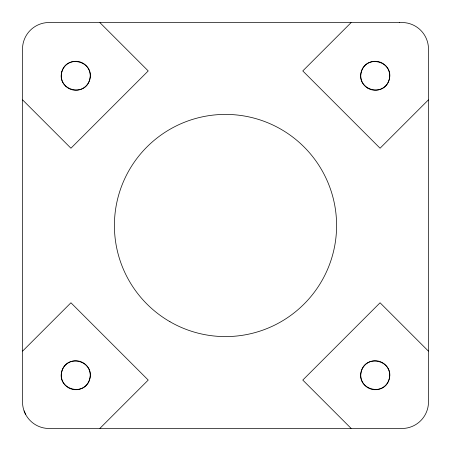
<?xml version="1.0" encoding="UTF-8"?>
<svg xmlns="http://www.w3.org/2000/svg" width="451" height="451" viewBox="0 0 451 451"><rect width="100%" height="100%" fill="white"/><g stroke="black" fill="none" stroke-linecap="round" stroke-linejoin="round"><path stroke-width="0.68" d="M22.635 351.081L70.937 302.779L148.221 380.063L99.919 428.365M351.081 22.635L302.779 70.937L380.063 148.221L428.365 99.919M99.919 22.635L148.221 70.937L70.937 148.221L22.635 99.919M428.365 351.081L380.063 302.779L302.779 380.063L351.081 428.365M24.078 410.9L25.662 414.463M61.77 72.019C56.719 90.138 85.081 97.737 89.766 79.517C94.817 61.398 66.455 53.793 61.77 72.019M61.77 371.483C56.719 389.602 85.081 397.207 89.766 378.981C94.817 360.862 66.455 353.263 61.77 371.483M361.234 72.019C356.183 90.138 384.545 97.737 389.23 79.517C394.281 61.398 365.919 53.793 361.234 72.019M361.234 371.483C356.183 389.602 384.545 397.207 389.23 378.981C394.281 360.862 365.919 353.263 361.234 371.483M399.383 22.635L51.617 22.635A26.564 26.564 0 0 0 22.635 51.617L22.635 399.383A26.564 26.564 0 0 0 51.617 428.365L399.383 428.365A26.564 26.564 0 0 0 428.365 399.383L428.365 51.617A26.564 26.564 0 0 0 399.383 22.635M169.954 321.71A111.093 111.093 0 0 0 336.593 225.5A111.093 111.093 0 0 0 169.954 129.29A111.093 111.093 0 0 0 169.954 321.71M367.988 387.781A14.488 14.488 0 0 0 389.72 375.232A14.488 14.488 0 0 0 367.988 362.683A14.488 14.488 0 0 0 367.988 387.781M68.524 387.781A14.488 14.488 0 0 0 90.256 375.232A14.488 14.488 0 0 0 68.524 362.683A14.488 14.488 0 0 0 68.524 387.781M367.988 88.317A14.488 14.488 0 0 0 389.72 75.768A14.488 14.488 0 0 0 367.988 63.219A14.488 14.488 0 0 0 367.988 88.317M65.519 86.011A14.488 14.488 0 0 0 89.766 79.517A14.488 14.488 0 0 0 72.019 61.77A14.488 14.488 0 0 0 65.519 86.011"/></g></svg>
